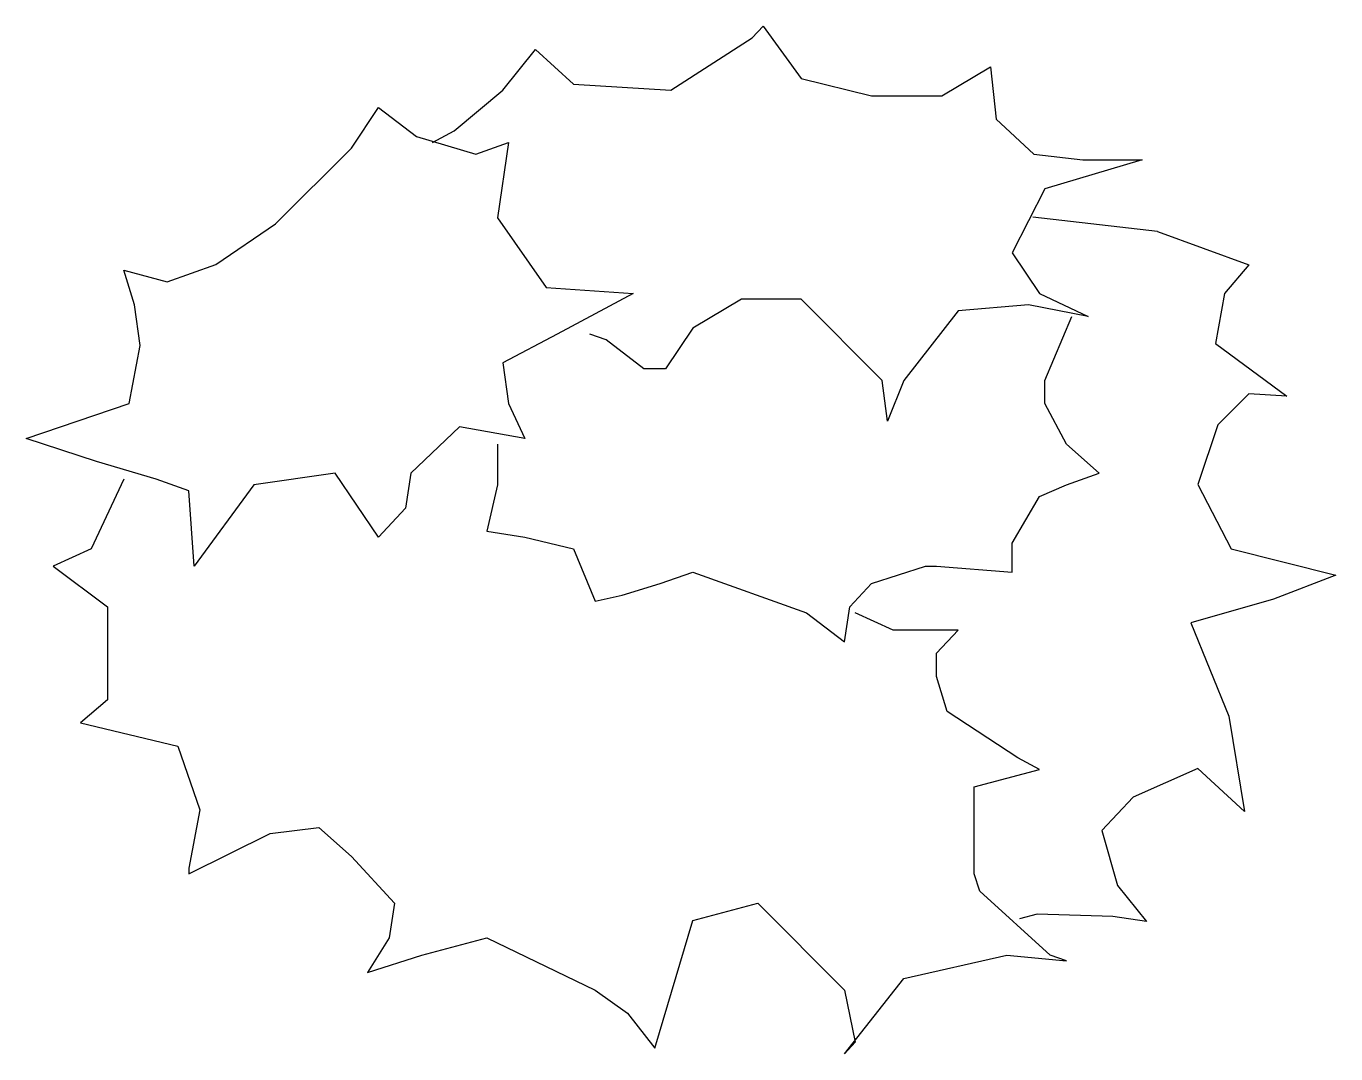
# Model space of a CAD drawing. Extents: x 113.68 to 114.76, y 11.92 to 12.76.
import ezdxf

# ---------------------------------------------------------------- set-up
doc = ezdxf.new("R2010")
doc.units = 0
doc.header["$LTSCALE"] = 100
doc.header["$MEASUREMENT"] = 0
doc.layers.add('P-ARVORE', color=2, linetype='CONTINUOUS')
doc.layers.add('VEG', color=2, linetype='CONTINUOUS')

# ---------------------------------------------------------------- blocks, each defined once
blk = doc.blocks.new('ARV15')
at = {"layer": 'VEG'}
for p, q in [((0.0331, 0.4183), (0.0421, 0.4281)), ((0.0421, 0.4281), (0.0736, 0.3846)), ((-0.0344, 0.375), (0.0331, 0.4183)), ((-0.1737, 0.375), (-0.1467, 0.4087)), ((-0.1467, 0.4087), (-0.1153, 0.3799)), ((0.1905, 0.3702), (0.2309, 0.3943)), ((0.2309, 0.3943), (0.2355, 0.3509)), ((0.0736, 0.3846), (0.1321, 0.3702)), ((-0.2141, 0.3413), (-0.1737, 0.375)), ((-0.1153, 0.3799), (-0.0344, 0.375)), ((0.1321, 0.3702), (0.1905, 0.3702)), ((-0.2995, 0.3269), (-0.277, 0.3606)), ((-0.277, 0.3606), (-0.2456, 0.3365)), ((0.2355, 0.3509), (0.2669, 0.322)), ((-0.2322, 0.3317), (-0.2141, 0.3413)), ((-0.3625, 0.2642), (-0.2995, 0.3269)), ((-0.2456, 0.3365), (-0.1962, 0.322)), ((-0.1962, 0.322), (-0.1692, 0.3317)), ((-0.1692, 0.3317), (-0.1782, 0.2691)), ((-0.1692, 0.3317), (-0.1692, 0.3317)), ((0.2669, 0.322), (0.3074, 0.3172)), ((0.3568, 0.3172), (0.2759, 0.2932)), ((0.3074, 0.3172), (0.3568, 0.3172)), ((0.2759, 0.2932), (0.2489, 0.2401)), ((-0.412, 0.2305), (-0.3625, 0.2642)), ((-0.1782, 0.2691), (-0.1782, 0.2691)), ((-0.1782, 0.2691), (-0.1378, 0.2113)), ((0.3695, 0.2578), (0.266, 0.2696)), ((0.3695, 0.2578), (0.4453, 0.23)), ((0.2489, 0.2401), (0.2714, 0.2064)), ((-0.4525, 0.216), (-0.412, 0.2305)), ((0.4453, 0.23), (0.425, 0.2063)), ((-0.4884, 0.2257), (-0.4525, 0.216)), ((-0.4794, 0.1968), (-0.4884, 0.2257)), ((-0.1378, 0.2113), (-0.0658, 0.2064)), ((-0.4749, 0.1631), (-0.4794, 0.1968)), ((-0.0658, 0.2064), (-0.1288, 0.1727)), ((0.0241, 0.2016), (-0.0163, 0.1775)), ((0.0736, 0.2016), (0.0241, 0.2016)), ((0.141, 0.1342), (0.0736, 0.2016)), ((0.2624, 0.1968), (0.204, 0.192)), ((0.3118, 0.1872), (0.2624, 0.1968)), ((0.2714, 0.2064), (0.3118, 0.1872)), ((0.425, 0.2063), (0.4176, 0.1647)), ((0.204, 0.192), (0.159, 0.1342)), ((0.2759, 0.1342), (0.2984, 0.1872)), ((-0.0163, 0.1775), (-0.0388, 0.1438)), ((-0.4839, 0.115), (-0.4749, 0.1631)), ((-0.1288, 0.1727), (-0.1737, 0.1487)), ((-0.0882, 0.1679), (-0.1017, 0.1727)), ((-0.0568, 0.1438), (-0.0882, 0.1679)), ((0.4176, 0.1647), (0.4767, 0.1211)), ((-0.1737, 0.1487), (-0.1692, 0.115)), ((-0.0388, 0.1438), (-0.0568, 0.1438)), ((0.1455, 0.1005), (0.141, 0.1342)), ((0.159, 0.1342), (0.1455, 0.1005)), ((0.2759, 0.115), (0.2759, 0.1342)), ((0.4453, 0.1231), (0.4194, 0.0973)), ((0.4767, 0.1211), (0.4453, 0.1231)), ((-0.5694, 0.086), (-0.4839, 0.115)), ((-0.1692, 0.115), (-0.1557, 0.086)), ((0.2939, 0.0813), (0.2759, 0.115)), ((-0.2097, 0.0956), (-0.2501, 0.0572)), ((-0.1557, 0.086), (-0.2097, 0.0956)), ((0.4194, 0.0973), (0.4028, 0.0478)), ((-0.5109, 0.0668), (-0.5694, 0.086)), ((-0.1782, 0.0813), (-0.1782, 0.0475)), ((-0.1557, 0.086), (-0.1557, 0.086)), ((0.3209, 0.0572), (0.2939, 0.0813)), ((-0.4614, 0.0523), (-0.5109, 0.0668)), ((-0.3131, 0.0572), (-0.3805, 0.0475)), ((-0.277, 0.0041), (-0.3131, 0.0572)), ((-0.3131, 0.0572), (-0.3131, 0.0572)), ((-0.2501, 0.0572), (-0.2547, 0.0282)), ((0.2939, 0.0475), (0.3209, 0.0572)), ((-0.4884, 0.0523), (-0.5154, -0.0055)), ((-0.4344, 0.0427), (-0.4614, 0.0523)), ((-0.3805, 0.0475), (-0.43, -0.0199)), ((-0.3805, 0.0475), (-0.3805, 0.0475)), ((-0.1782, 0.0475), (-0.1872, 0.009)), ((0.2714, 0.0378), (0.2939, 0.0475)), ((0.4028, 0.0478), (0.4305, -0.0056)), ((-0.43, -0.0199), (-0.4344, 0.0427)), ((0.2489, -0.0007), (0.2714, 0.0378)), ((-0.2547, 0.0282), (-0.277, 0.0041)), ((-0.1872, 0.009), (-0.1557, 0.0041)), ((-0.1557, 0.0041), (-0.1153, -0.0055)), ((-0.5154, -0.0055), (-0.5469, -0.0199)), ((-0.1153, -0.0055), (-0.0973, -0.0489)), ((0.2489, -0.0248), (0.2489, -0.0007)), ((0.4305, -0.0056), (0.5174, -0.0274)), ((-0.5469, -0.0199), (-0.5019, -0.0536)), ((0.1321, -0.0344), (0.177, -0.0199)), ((0.177, -0.0199), (0.1859, -0.0199)), ((0.1859, -0.0199), (0.2489, -0.0248)), ((-0.0433, -0.0344), (-0.0163, -0.0248)), ((-0.0163, -0.0248), (0.0781, -0.0585)), ((0.5174, -0.0274), (0.4657, -0.0472)), ((-0.0748, -0.044), (-0.0433, -0.0344)), ((0.114, -0.0536), (0.1321, -0.0344)), ((-0.5019, -0.0536), (-0.5019, -0.1067)), ((-0.0973, -0.0489), (-0.0748, -0.044)), ((0.1096, -0.0826), (0.114, -0.0536)), ((0.4657, -0.0472), (0.3972, -0.067)), ((0.0781, -0.0585), (0.1096, -0.0826)), ((0.15, -0.073), (0.1186, -0.0585)), ((0.1545, -0.073), (0.15, -0.073)), ((0.204, -0.073), (0.1545, -0.073)), ((0.1859, -0.0922), (0.204, -0.073)), ((0.3972, -0.067), (0.4287, -0.1443)), ((0.1859, -0.1114), (0.1859, -0.0922)), ((-0.5019, -0.1067), (-0.5019, -0.1308)), ((0.195, -0.1404), (0.1859, -0.1114)), ((-0.5019, -0.1308), (-0.5244, -0.15)), ((0.2534, -0.1789), (0.195, -0.1404)), ((-0.5244, -0.15), (-0.4435, -0.1693)), ((0.4287, -0.1443), (0.4416, -0.2235)), ((-0.4435, -0.1693), (-0.4254, -0.2222)), ((0.2714, -0.1885), (0.2534, -0.1789)), ((0.2174, -0.203), (0.2714, -0.1885)), ((0.4028, -0.1878), (0.3492, -0.2116)), ((0.4416, -0.2235), (0.4028, -0.1878)), ((0.2174, -0.2753), (0.2174, -0.203)), ((0.3492, -0.2116), (0.3233, -0.2393)), ((-0.4254, -0.2222), (-0.4344, -0.2704)), ((-0.367, -0.2416), (-0.3266, -0.2367)), ((-0.3266, -0.2367), (-0.2995, -0.2608)), ((-0.4344, -0.2753), (-0.367, -0.2416)), ((0.3233, -0.2393), (0.3363, -0.2849)), ((-0.2995, -0.2608), (-0.2636, -0.2994)), ((-0.4344, -0.2704), (-0.4344, -0.2753)), ((0.2219, -0.2897), (0.2174, -0.2753)), ((0.2803, -0.3427), (0.2219, -0.2897)), ((0.3363, -0.2849), (0.3603, -0.3146)), ((-0.2636, -0.2994), (-0.2681, -0.3282)), ((-0.0163, -0.3138), (0.0377, -0.2994)), ((0.0377, -0.2994), (0.1096, -0.3716)), ((-0.0478, -0.4198), (-0.0163, -0.3138)), ((0.2697, -0.3087), (0.2549, -0.3126)), ((0.3325, -0.3106), (0.2697, -0.3087)), ((0.3603, -0.3146), (0.3325, -0.3106)), ((-0.2681, -0.3282), (-0.2861, -0.3571)), ((-0.2411, -0.3427), (-0.1872, -0.3282)), ((-0.1872, -0.3282), (-0.1872, -0.3282)), ((-0.1872, -0.3282), (-0.0973, -0.3716)), ((-0.2861, -0.3571), (-0.2411, -0.3427)), ((0.159, -0.362), (0.2444, -0.3427)), ((0.2444, -0.3427), (0.2939, -0.3475)), ((0.2939, -0.3475), (0.2803, -0.3427)), ((0.1096, -0.4245), (0.159, -0.362)), ((-0.0973, -0.3716), (-0.0703, -0.3908)), ((0.1096, -0.3716), (0.1186, -0.4149)), ((-0.0703, -0.3908), (-0.0478, -0.4198)), ((0.1186, -0.4149), (0.1096, -0.4245))]:
    blk.add_line(p, q, dxfattribs=at)

msp = doc.modelspace()

# ---------------------------------------------------------------- block references
at = {"layer": 'P-ARVORE', "linetype": 'CONTINUOUS', "xscale": 0.99, "yscale": 0.99, "zscale": 0.99}
msp.add_blockref('ARV15', (114.245, 12.3409), dxfattribs=at)

doc.saveas('drawing.dxf')
